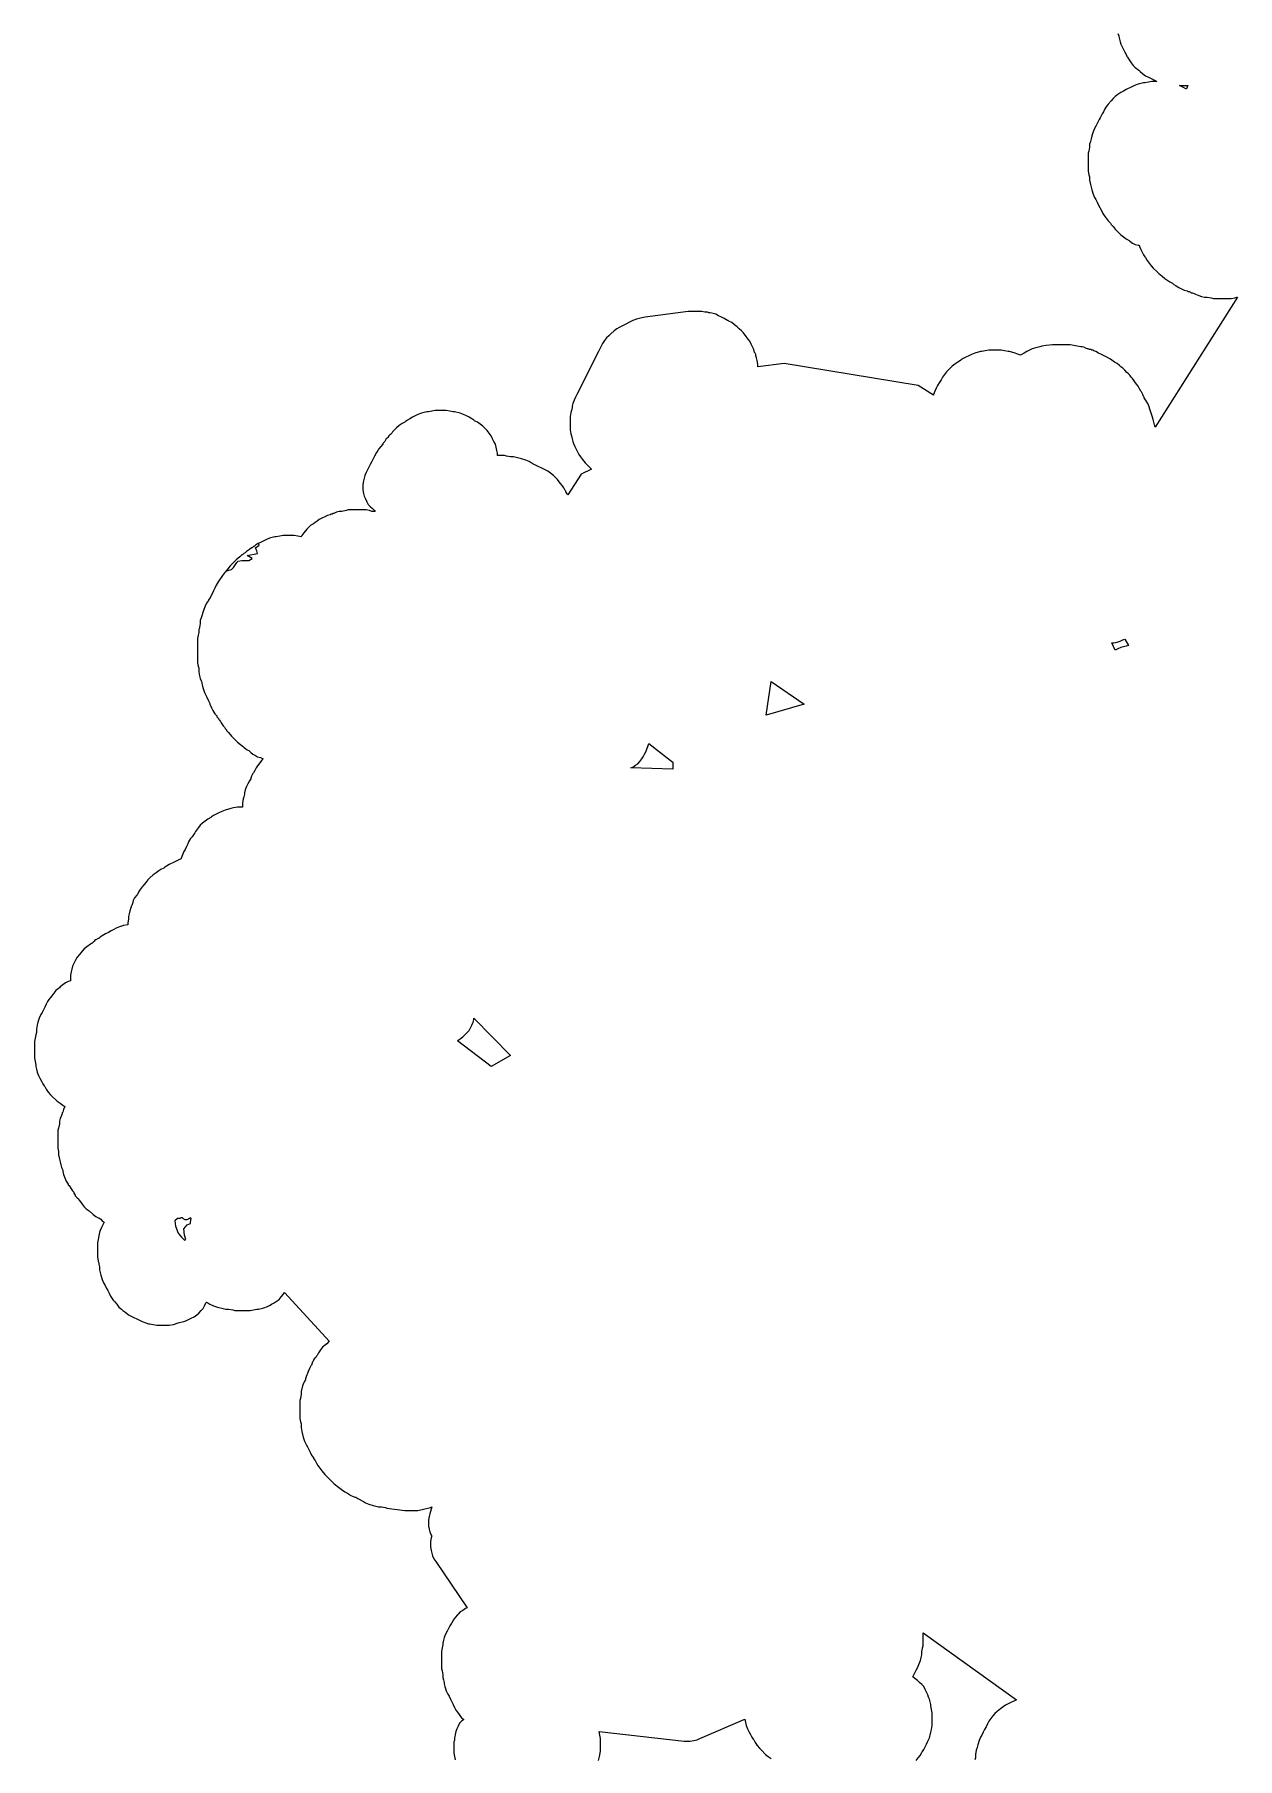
# Model space of a CAD drawing. Header units: metres. Extents: x 0 to 1325, y -1 to 773.
# Drawn here: x 49.46 to 66.87, y 114.94 to 139.88 of the extents above; entities that cross this region are included whole.
import ezdxf

# ---------------------------------------------------------------- set-up
doc = ezdxf.new("R2010")
doc.units = ezdxf.units.M

msp = doc.modelspace()

# ---------------------------------------------------------------- linework, layer by layer
at = {"layer": 'CUT'}
for points in [[(65.14, 139.888), (65.15, 139.858), (65.15, 139.848), (65.16, 139.808), (65.17, 139.768), (65.18, 139.738), (65.2, 139.698), (65.22, 139.658), (65.24, 139.618), (65.27, 139.568), (65.27, 139.558), (65.28, 139.548), (65.3, 139.508), (65.33, 139.468), (65.36, 139.428), (65.39, 139.398), (65.44, 139.358), (65.45, 139.348), (65.46, 139.338), (65.5, 139.308), (65.54, 139.278), (65.58, 139.258), (65.62, 139.238), (65.66, 139.218), (65.7, 139.198), (65.67, 139.198), (65.63, 139.198), (65.58, 139.188), (65.53, 139.178), (65.51, 139.178), (65.47, 139.168), (65.43, 139.158), (65.38, 139.138), (65.34, 139.118), (65.26, 139.078), (65.22, 139.058), (65.18, 139.038), (65.14, 139.008), (65.1, 138.978), (65.07, 138.948), (65.04, 138.918), (65, 138.868), (64.97, 138.828), (64.95, 138.798), (64.93, 138.758), (64.91, 138.728), (64.88, 138.668), (64.87, 138.648), (64.86, 138.628), (64.84, 138.588), (64.82, 138.548), (64.8, 138.518), (64.78, 138.468), (64.76, 138.408), (64.75, 138.368), (64.74, 138.328), (64.73, 138.288), (64.73, 138.248), (64.72, 138.188), (64.71, 138.158), (64.71, 138.118), (64.71, 137.938), (64.71, 137.898), (64.72, 137.848), (64.73, 137.818), (64.73, 137.798), (64.73, 137.768), (64.74, 137.708), (64.75, 137.668), (64.76, 137.628), (64.78, 137.568), (64.8, 137.518), (64.82, 137.488), (64.84, 137.448), (64.86, 137.408), (64.9, 137.328), (64.92, 137.288), (64.94, 137.258), (64.97, 137.218), (65, 137.178), (65.03, 137.148), (65.04, 137.128), (65.05, 137.118), (65.06, 137.108), (65.07, 137.098), (65.1, 137.058), (65.15, 137.008), (65.18, 136.978), (65.22, 136.948), (65.26, 136.918), (65.3, 136.898), (65.31, 136.888), (65.35, 136.858), (65.39, 136.838), (65.43, 136.828), (65.44, 136.828), (65.45, 136.818), (65.45, 136.808), (65.47, 136.768), (65.49, 136.728), (65.51, 136.688), (65.53, 136.658), (65.54, 136.648), (65.56, 136.608), (65.59, 136.568), (65.62, 136.528), (65.65, 136.498), (65.7, 136.448), (65.73, 136.418), (65.78, 136.378), (65.82, 136.348), (65.86, 136.318), (65.89, 136.298), (65.91, 136.288), (65.93, 136.278), (65.95, 136.258), (65.98, 136.238), (66.02, 136.218), (66.06, 136.198), (66.1, 136.178), (66.14, 136.168), (66.15, 136.158), (66.16, 136.158), (66.17, 136.158), (66.19, 136.148), (66.2, 136.138), (66.22, 136.138), (66.24, 136.128), (66.26, 136.118), (66.31, 136.098), (66.35, 136.088), (66.39, 136.078), (66.43, 136.078), (66.49, 136.068), (66.52, 136.058), (66.56, 136.058), (66.74, 136.058), (66.78, 136.058), (66.83, 136.068), (66.86, 136.078), (66.87, 136.078), (65.68, 134.198), (65.67, 134.228), (65.66, 134.268), (65.65, 134.308), (65.64, 134.338), (65.61, 134.428), (65.6, 134.458), (65.59, 134.488), (65.57, 134.538), (65.55, 134.578), (65.52, 134.618), (65.52, 134.628), (65.51, 134.638), (65.5, 134.668), (65.48, 134.708), (65.47, 134.718), (65.45, 134.748), (65.43, 134.788), (65.41, 134.818), (65.35, 134.898), (65.33, 134.918), (65.31, 134.948), (65.3, 134.958), (65.29, 134.968), (65.27, 134.988), (65.24, 135.018), (65.21, 135.048), (65.18, 135.068), (65.17, 135.078), (65.16, 135.088), (65.13, 135.118), (65.09, 135.138), (65.03, 135.178), (64.98, 135.208), (64.94, 135.228), (64.9, 135.248), (64.86, 135.268), (64.82, 135.288), (64.79, 135.298), (64.78, 135.308), (64.77, 135.308), (64.76, 135.308), (64.75, 135.318), (64.74, 135.318), (64.73, 135.318), (64.71, 135.328), (64.7, 135.328), (64.67, 135.338), (64.66, 135.348), (64.62, 135.358), (64.6, 135.358), (64.55, 135.368), (64.5, 135.378), (64.45, 135.388), (64.41, 135.388), (64.24, 135.388), (64.19, 135.388), (64.1, 135.378), (64.04, 135.368), (64.01, 135.358), (63.97, 135.348), (63.93, 135.338), (63.9, 135.328), (63.86, 135.308), (63.82, 135.288), (63.78, 135.268), (63.73, 135.238), (63.7, 135.248), (63.65, 135.268), (63.57, 135.288), (63.55, 135.288), (63.5, 135.298), (63.45, 135.308), (63.41, 135.308), (63.31, 135.308), (63.27, 135.308), (63.22, 135.298), (63.17, 135.288), (63.15, 135.288), (63.07, 135.268), (63.02, 135.248), (62.98, 135.228), (62.94, 135.208), (62.9, 135.188), (62.87, 135.168), (62.86, 135.158), (62.82, 135.138), (62.78, 135.108), (62.74, 135.078), (62.71, 135.048), (62.69, 135.028), (62.66, 134.998), (62.63, 134.958), (62.6, 134.918), (62.58, 134.878), (62.57, 134.868), (62.55, 134.838), (62.53, 134.798), (62.51, 134.758), (62.49, 134.718), (62.47, 134.668), (62.47, 134.658), (62.25, 134.798), (60.31, 135.118), (59.93, 135.068), (59.93, 135.108), (59.92, 135.158), (59.91, 135.198), (59.9, 135.228), (59.9, 135.238), (59.9, 135.248), (59.89, 135.268), (59.88, 135.278), (59.87, 135.318), (59.85, 135.358), (59.83, 135.398), (59.81, 135.438), (59.79, 135.468), (59.76, 135.508), (59.72, 135.558), (59.69, 135.588), (59.66, 135.618), (59.63, 135.648), (59.59, 135.678), (59.55, 135.708), (59.51, 135.728), (59.5, 135.738), (59.49, 135.738), (59.44, 135.768), (59.4, 135.788), (59.36, 135.808), (59.32, 135.828), (59.28, 135.838), (59.24, 135.848), (59.22, 135.848), (59.2, 135.858), (59.18, 135.858), (59.16, 135.858), (59.12, 135.868), (59.07, 135.868), (58.98, 135.868), (58.92, 135.868), (58.3, 135.788), (58.25, 135.778), (58.17, 135.758), (58.12, 135.738), (58.08, 135.718), (58, 135.678), (57.96, 135.658), (57.92, 135.638), (57.89, 135.618), (57.85, 135.588), (57.8, 135.548), (57.77, 135.518), (57.74, 135.488), (57.71, 135.448), (57.68, 135.408), (57.66, 135.368), (57.64, 135.328), (57.62, 135.288), (57.31, 134.668), (57.29, 134.628), (57.27, 134.588), (57.25, 134.538), (57.24, 134.498), (57.24, 134.478), (57.23, 134.438), (57.22, 134.408), (57.21, 134.348), (57.21, 134.298), (57.21, 134.208), (57.21, 134.158), (57.22, 134.098), (57.23, 134.068), (57.24, 134.028), (57.25, 133.988), (57.26, 133.958), (57.28, 133.918), (57.3, 133.878), (57.32, 133.838), (57.34, 133.798), (57.36, 133.768), (57.39, 133.728), (57.43, 133.678), (57.52, 133.588), (57.37, 133.518), (57.18, 133.218), (57.15, 133.258), (57.15, 133.268), (57.14, 133.278), (57.12, 133.318), (57.1, 133.348), (57.07, 133.388), (57.03, 133.438), (57, 133.468), (56.97, 133.498), (56.93, 133.528), (56.89, 133.558), (56.85, 133.578), (56.69, 133.658), (56.65, 133.678), (56.62, 133.698), (56.57, 133.718), (56.51, 133.738), (56.39, 133.768), (56.35, 133.768), (56.29, 133.778), (56.26, 133.788), (56.22, 133.788), (56.16, 133.788), (56.16, 133.818), (56.15, 133.858), (56.14, 133.908), (56.13, 133.948), (56.11, 133.988), (56.09, 134.028), (56.07, 134.068), (56.04, 134.108), (56.01, 134.148), (55.98, 134.178), (55.95, 134.208), (55.91, 134.238), (55.87, 134.268), (55.83, 134.288), (55.82, 134.298), (55.79, 134.318), (55.75, 134.338), (55.71, 134.358), (55.67, 134.378), (55.62, 134.398), (55.54, 134.418), (55.52, 134.418), (55.47, 134.428), (55.42, 134.438), (55.38, 134.438), (55.3, 134.438), (55.26, 134.438), (55.21, 134.428), (55.16, 134.418), (55.14, 134.418), (55.06, 134.398), (55.01, 134.378), (54.97, 134.358), (54.93, 134.338), (54.89, 134.318), (54.86, 134.298), (54.83, 134.278), (54.82, 134.268), (54.78, 134.248), (54.74, 134.218), (54.7, 134.188), (54.64, 134.128), (54.63, 134.108), (54.61, 134.088), (54.6, 134.078), (54.59, 134.068), (54.58, 134.058), (54.58, 134.048), (54.55, 134.028), (54.54, 134.008), (54.53, 133.988), (54.5, 133.958), (54.5, 133.948), (54.47, 133.918), (54.44, 133.878), (54.43, 133.858), (54.41, 133.828), (54.38, 133.778), (54.36, 133.738), (54.34, 133.698), (54.32, 133.658), (54.3, 133.618), (54.28, 133.578), (54.26, 133.538), (54.24, 133.498), (54.23, 133.458), (54.22, 133.418), (54.21, 133.368), (54.21, 133.328), (54.21, 133.288), (54.22, 133.238), (54.23, 133.198), (54.25, 133.158), (54.27, 133.118), (54.29, 133.078), (54.32, 133.048), (54.35, 133.018), (54.38, 132.988), (54.39, 132.978), (54.36, 132.978), (54.34, 132.978), (54.31, 132.988), (54.26, 132.998), (54.22, 132.998), (54.04, 132.998), (54, 132.998), (53.97, 132.988), (53.91, 132.978), (53.87, 132.978), (53.83, 132.968), (53.79, 132.948), (53.78, 132.948), (53.77, 132.938), (53.75, 132.938), (53.74, 132.928), (53.7, 132.918), (53.66, 132.898), (53.62, 132.878), (53.58, 132.858), (53.55, 132.838), (53.52, 132.818), (53.5, 132.798), (53.46, 132.778), (53.43, 132.748), (53.4, 132.718), (53.36, 132.668), (53.33, 132.628), (53.32, 132.608), (53.27, 132.618), (53.22, 132.628), (53.18, 132.628), (53.1, 132.628), (53.06, 132.628), (53.01, 132.618), (52.96, 132.608), (52.94, 132.608), (52.86, 132.588), (52.81, 132.568), (52.77, 132.548), (52.73, 132.528), (52.69, 132.508), (52.66, 132.488), (52.64, 132.468), (52.63, 132.468), (52.62, 132.458), (52.61, 132.448), (52.6, 132.448), (52.57, 132.428), (52.53, 132.398), (52.51, 132.378), (52.49, 132.368), (52.48, 132.358), (52.47, 132.348), (52.46, 132.348), (52.43, 132.318), (52.38, 132.278), (52.29, 132.188), (52.26, 132.148), (52.22, 132.098), (52.21, 132.088), (52.18, 132.048), (52.15, 132.008), (52.14, 131.988), (52.12, 131.958), (52.09, 131.908), (52.07, 131.868), (52.05, 131.828), (52.01, 131.748), (51.99, 131.708), (51.98, 131.698), (51.98, 131.688), (51.95, 131.648), (51.93, 131.608), (51.91, 131.558), (51.9, 131.528), (51.88, 131.468), (51.87, 131.438), (51.86, 131.398), (51.86, 131.358), (51.85, 131.298), (51.85, 131.288), (51.84, 131.268), (51.84, 131.238), (51.84, 131.228), (51.83, 131.188), (51.82, 131.138), (51.82, 131.098), (51.82, 130.838), (51.82, 130.788), (51.83, 130.738), (51.84, 130.708), (51.84, 130.698), (51.84, 130.658), (51.85, 130.598), (51.86, 130.558), (51.87, 130.528), (51.88, 130.508), (51.88, 130.498), (51.88, 130.488), (51.89, 130.448), (51.9, 130.418), (51.91, 130.388), (51.92, 130.358), (51.95, 130.298), (51.98, 130.238), (51.99, 130.218), (52, 130.198), (52, 130.188), (52.02, 130.138), (52.04, 130.098), (52.07, 130.048), (52.1, 130.018), (52.1, 130.008), (52.11, 129.998), (52.13, 129.978), (52.13, 129.968), (52.14, 129.958), (52.15, 129.938), (52.16, 129.918), (52.19, 129.878), (52.21, 129.858), (52.22, 129.838), (52.23, 129.828), (52.24, 129.818), (52.24, 129.808), (52.27, 129.778), (52.31, 129.728), (52.34, 129.698), (52.4, 129.638), (52.44, 129.608), (52.49, 129.568), (52.5, 129.558), (52.54, 129.528), (52.56, 129.518), (52.57, 129.508), (52.59, 129.488), (52.62, 129.468), (52.66, 129.448), (52.69, 129.428), (52.73, 129.418), (52.77, 129.398), (52.75, 129.378), (52.69, 129.298), (52.67, 129.268), (52.65, 129.228), (52.63, 129.198), (52.62, 129.188), (52.6, 129.148), (52.59, 129.118), (52.59, 129.108), (52.57, 129.078), (52.55, 129.038), (52.53, 128.998), (52.51, 128.948), (52.5, 128.908), (52.5, 128.888), (52.49, 128.848), (52.48, 128.818), (52.47, 128.758), (52.47, 128.708), (52.47, 128.698), (52.45, 128.698), (52.4, 128.698), (52.34, 128.688), (52.3, 128.678), (52.22, 128.658), (52.17, 128.638), (52.13, 128.618), (52.09, 128.598), (52.05, 128.578), (52.02, 128.558), (52.01, 128.548), (51.97, 128.528), (51.93, 128.498), (51.89, 128.468), (51.86, 128.438), (51.82, 128.388), (51.79, 128.348), (51.78, 128.328), (51.76, 128.298), (51.74, 128.268), (51.72, 128.248), (51.69, 128.198), (51.68, 128.168), (51.66, 128.128), (51.64, 128.088), (51.62, 128.058), (51.6, 128.008), (51.58, 127.948), (51.57, 127.948), (51.53, 127.928), (51.49, 127.908), (51.41, 127.868), (51.37, 127.848), (51.34, 127.828), (51.33, 127.818), (51.29, 127.798), (51.26, 127.778), (51.22, 127.748), (51.18, 127.718), (51.13, 127.678), (51.1, 127.648), (51.07, 127.608), (51.03, 127.558), (51.02, 127.548), (50.99, 127.508), (50.97, 127.478), (50.95, 127.438), (50.94, 127.428), (50.91, 127.388), (50.89, 127.348), (50.88, 127.308), (50.87, 127.278), (50.86, 127.268), (50.86, 127.248), (50.85, 127.238), (50.85, 127.228), (50.84, 127.198), (50.83, 127.158), (50.82, 127.118), (50.82, 127.078), (50.81, 127.028), (50.81, 126.998), (50.75, 126.988), (50.69, 126.968), (50.64, 126.948), (50.61, 126.928), (50.57, 126.908), (50.53, 126.888), (50.49, 126.868), (50.44, 126.838), (50.41, 126.818), (50.39, 126.798), (50.38, 126.798), (50.35, 126.778), (50.34, 126.778), (50.32, 126.758), (50.31, 126.748), (50.29, 126.728), (50.28, 126.728), (50.27, 126.718), (50.22, 126.678), (50.18, 126.648), (50.15, 126.618), (50.11, 126.568), (50.08, 126.528), (50.06, 126.498), (50.04, 126.458), (50.03, 126.438), (50.01, 126.398), (50, 126.358), (49.99, 126.318), (49.98, 126.268), (49.98, 126.228), (49.98, 126.188), (49.95, 126.178), (49.91, 126.158), (49.87, 126.128), (49.83, 126.098), (49.82, 126.088), (49.81, 126.078), (49.77, 126.048), (49.74, 126.008), (49.71, 125.968), (49.69, 125.948), (49.67, 125.918), (49.65, 125.888), (49.63, 125.848), (49.61, 125.808), (49.59, 125.768), (49.57, 125.728), (49.55, 125.698), (49.53, 125.648), (49.51, 125.588), (49.5, 125.548), (49.49, 125.488), (49.49, 125.458), (49.49, 125.438), (49.48, 125.408), (49.47, 125.358), (49.46, 125.308), (49.46, 125.268), (49.46, 125.108), (49.46, 125.068), (49.47, 125.018), (49.48, 124.968), (49.48, 124.948), (49.49, 124.908), (49.5, 124.868), (49.52, 124.818), (49.54, 124.778), (49.56, 124.738), (49.58, 124.698), (49.6, 124.668), (49.61, 124.658), (49.63, 124.618), (49.66, 124.578), (49.69, 124.538), (49.72, 124.508), (49.77, 124.468), (49.78, 124.458), (49.79, 124.448), (49.83, 124.418), (49.87, 124.388), (49.9, 124.368), (49.88, 124.328), (49.87, 124.288), (49.86, 124.278), (49.86, 124.258), (49.85, 124.248), (49.85, 124.238), (49.83, 124.198), (49.82, 124.158), (49.82, 124.118), (49.81, 124.058), (49.8, 124.028), (49.8, 123.988), (49.8, 123.808), (49.8, 123.768), (49.81, 123.718), (49.81, 123.668), (49.82, 123.608), (49.83, 123.568), (49.84, 123.528), (49.85, 123.488), (49.87, 123.448), (49.87, 123.438), (49.87, 123.428), (49.88, 123.388), (49.9, 123.338), (49.92, 123.288), (49.95, 123.248), (49.95, 123.238), (49.96, 123.228), (49.99, 123.178), (50.01, 123.148), (50.03, 123.128), (50.03, 123.118), (50.05, 123.088), (50.05, 123.078), (50.07, 123.058), (50.08, 123.048), (50.1, 123.028), (50.1, 123.018), (50.11, 123.008), (50.15, 122.958), (50.18, 122.918), (50.21, 122.888), (50.25, 122.858), (50.3, 122.818), (50.31, 122.808), (50.35, 122.778), (50.38, 122.758), (50.39, 122.758), (50.42, 122.738), (50.44, 122.718), (50.47, 122.698), (50.45, 122.658), (50.43, 122.618), (50.41, 122.578), (50.4, 122.548), (50.39, 122.498), (50.38, 122.448), (50.37, 122.398), (50.37, 122.358), (50.37, 122.238), (50.37, 122.188), (50.38, 122.138), (50.38, 122.128), (50.39, 122.108), (50.39, 122.088), (50.4, 122.048), (50.4, 122.008), (50.42, 121.928), (50.44, 121.868), (50.46, 121.818), (50.48, 121.788), (50.5, 121.748), (50.52, 121.708), (50.54, 121.668), (50.56, 121.628), (50.58, 121.598), (50.6, 121.568), (50.62, 121.548), (50.65, 121.508), (50.68, 121.468), (50.72, 121.438), (50.73, 121.428), (50.74, 121.418), (50.78, 121.388), (50.82, 121.358), (50.86, 121.338), (50.98, 121.278), (51.02, 121.258), (51.07, 121.238), (51.11, 121.228), (51.13, 121.228), (51.18, 121.218), (51.23, 121.208), (51.27, 121.208), (51.36, 121.208), (51.41, 121.208), (51.47, 121.218), (51.54, 121.238), (51.58, 121.248), (51.62, 121.258), (51.65, 121.268), (51.69, 121.288), (51.73, 121.308), (51.77, 121.328), (51.81, 121.358), (51.84, 121.378), (51.87, 121.418), (51.9, 121.448), (51.92, 121.488), (51.94, 121.528), (51.95, 121.538), (51.97, 121.528), (52, 121.508), (52.05, 121.488), (52.11, 121.468), (52.19, 121.448), (52.23, 121.438), (52.27, 121.438), (52.33, 121.428), (52.36, 121.418), (52.4, 121.418), (52.54, 121.418), (52.58, 121.418), (52.63, 121.428), (52.68, 121.438), (52.7, 121.438), (52.74, 121.448), (52.78, 121.458), (52.83, 121.478), (52.87, 121.498), (52.89, 121.508), (52.93, 121.528), (52.97, 121.558), (53, 121.578), (53.03, 121.618), (53.06, 121.648), (53.08, 121.678), (53.73, 120.968), (53.72, 120.968), (53.69, 120.938), (53.65, 120.908), (53.63, 120.888), (53.6, 120.848), (53.57, 120.808), (53.55, 120.768), (53.54, 120.758), (53.53, 120.738), (53.51, 120.718), (53.49, 120.678), (53.48, 120.668), (53.48, 120.658), (53.47, 120.628), (53.46, 120.618), (53.44, 120.578), (53.42, 120.538), (53.41, 120.508), (53.4, 120.488), (53.4, 120.478), (53.39, 120.468), (53.39, 120.448), (53.38, 120.438), (53.38, 120.428), (53.38, 120.418), (53.37, 120.398), (53.37, 120.388), (53.36, 120.378), (53.34, 120.328), (53.32, 120.248), (53.32, 120.208), (53.31, 120.148), (53.3, 120.118), (53.3, 120.078), (53.3, 119.898), (53.3, 119.858), (53.31, 119.808), (53.32, 119.778), (53.32, 119.758), (53.32, 119.728), (53.33, 119.668), (53.35, 119.588), (53.37, 119.528), (53.39, 119.478), (53.41, 119.448), (53.43, 119.408), (53.45, 119.368), (53.47, 119.328), (53.5, 119.288), (53.5, 119.278), (53.52, 119.248), (53.54, 119.208), (53.56, 119.178), (53.59, 119.138), (53.62, 119.098), (53.66, 119.048), (53.69, 119.018), (53.76, 118.948), (53.79, 118.918), (53.84, 118.878), (53.92, 118.818), (53.95, 118.798), (53.99, 118.778), (54.02, 118.758), (54.03, 118.748), (54.07, 118.728), (54.1, 118.718), (54.11, 118.718), (54.14, 118.698), (54.22, 118.658), (54.25, 118.638), (54.3, 118.618), (54.36, 118.598), (54.44, 118.578), (54.48, 118.578), (54.54, 118.568), (54.56, 118.558), (54.82, 118.528), (54.87, 118.528), (54.96, 118.528), (55.01, 118.528), (55.07, 118.538), (55.19, 118.568), (55.21, 118.578), (55.18, 118.478), (55.17, 118.438), (55.16, 118.388), (55.16, 118.348), (55.16, 118.298), (55.17, 118.258), (55.18, 118.218), (55.2, 118.168), (55.21, 118.158), (55.2, 118.128), (55.19, 118.078), (55.19, 118.038), (55.19, 117.998), (55.2, 117.948), (55.21, 117.908), (55.22, 117.868), (55.24, 117.828), (55.27, 117.788), (55.72, 117.118), (55.7, 117.108), (55.66, 117.078), (55.62, 117.058), (55.59, 117.028), (55.58, 117.018), (55.55, 116.978), (55.52, 116.938), (55.5, 116.898), (55.49, 116.888), (55.47, 116.858), (55.45, 116.818), (55.43, 116.778), (55.41, 116.738), (55.39, 116.688), (55.38, 116.648), (55.37, 116.608), (55.37, 116.588), (55.36, 116.538), (55.35, 116.488), (55.35, 116.448), (55.35, 116.278), (55.35, 116.238), (55.36, 116.208), (55.37, 116.148), (55.37, 116.108), (55.38, 116.078), (55.39, 116.038), (55.39, 116.018), (55.4, 115.978), (55.42, 115.918), (55.44, 115.868), (55.46, 115.838), (55.48, 115.798), (55.5, 115.758), (55.52, 115.718), (55.54, 115.678), (55.56, 115.638), (55.58, 115.608), (55.64, 115.528), (55.67, 115.508), (55.67, 115.498), (55.64, 115.478), (55.61, 115.448), (55.59, 115.408), (55.57, 115.368), (55.56, 115.328), (55.55, 115.288), (55.55, 115.278), (55.54, 115.238), (55.54, 115.228), (55.54, 115.198), (55.53, 115.178), (55.53, 115.138), (55.53, 115.058), (55.53, 115.018), (55.54, 114.968), (55.55, 114.918)], [(62.22, 114.908), (62.25, 114.948), (62.28, 114.988), (62.3, 115.028), (62.31, 115.038), (62.33, 115.068), (62.35, 115.108), (62.37, 115.148), (62.39, 115.188), (62.41, 115.238), (62.42, 115.278), (62.43, 115.318), (62.44, 115.358), (62.45, 115.418), (62.45, 115.468), (62.45, 115.558), (62.45, 115.598), (62.44, 115.648), (62.43, 115.698), (62.43, 115.718), (62.42, 115.758), (62.41, 115.798), (62.4, 115.828), (62.39, 115.858), (62.37, 115.898), (62.35, 115.938), (62.33, 115.978), (62.3, 116.008), (62.27, 116.038), (62.24, 116.068), (62.2, 116.098), (62.17, 116.118), (62.18, 116.138), (62.2, 116.178), (62.22, 116.218), (62.24, 116.248), (62.26, 116.298), (62.28, 116.358), (62.29, 116.398), (62.3, 116.438), (62.3, 116.478), (62.31, 116.538), (62.32, 116.568), (62.32, 116.608), (62.32, 116.698), (62.32, 116.738), (62.32, 116.758), (63.67, 115.788), (63.55, 115.728), (63.51, 115.708), (63.48, 115.688), (63.44, 115.658), (63.39, 115.618), (63.36, 115.588), (63.33, 115.558), (63.3, 115.518), (63.27, 115.478), (63.25, 115.438), (63.23, 115.398), (63.21, 115.358), (63.19, 115.318), (63.17, 115.278), (63.15, 115.248), (63.13, 115.198), (63.11, 115.138), (63.1, 115.098), (63.09, 115.058), (63.08, 114.998), (63.08, 114.968), (63.08, 114.958), (63.08, 114.948), (63.07, 114.918)], [(57.62, 114.908), (57.63, 114.948), (57.64, 114.988), (57.65, 115.048), (57.65, 115.098), (57.65, 115.188), (57.65, 115.228), (57.64, 115.278), (57.63, 115.328), (58.86, 115.188), (58.91, 115.188), (58.95, 115.188), (59, 115.198), (59.05, 115.208), (59.09, 115.228), (59.74, 115.508), (59.75, 115.458), (59.76, 115.418), (59.78, 115.368), (59.8, 115.328), (59.82, 115.288), (59.84, 115.248), (59.86, 115.218), (59.87, 115.208), (59.89, 115.168), (59.92, 115.128), (59.95, 115.088), (59.98, 115.058), (60.04, 114.998), (60.08, 114.968), (60.12, 114.938)]]:
    msp.add_lwpolyline(points, dxfattribs=at)
for points in [[(66.12, 139.088), (66.09, 139.108), (66.05, 139.128), (66.03, 139.138), (66.15, 139.138), (66.13, 139.088), (66.12, 139.088)], [(65.1, 130.968), (65.05, 131.078), (65.08, 131.078), (65.13, 131.088), (65.17, 131.098), (65.21, 131.118), (65.24, 131.128), (65.29, 131.038), (65.26, 131.028), (65.22, 131.018), (65.18, 131.008), (65.14, 130.988), (65.1, 130.968)], [(60.12, 130.518), (60.6, 130.188), (60.05, 130.028), (60.12, 130.518)], [(58.25, 129.398), (58.27, 129.428), (58.29, 129.468), (58.31, 129.508), (58.35, 129.618), (58.66, 129.378), (58.7, 129.348), (58.7, 129.338), (58.7, 129.298), (58.7, 129.258), (58.7, 129.248), (58.09, 129.268), (58.12, 129.278), (58.16, 129.308), (58.19, 129.328), (58.22, 129.358), (58.25, 129.398)], [(55.66, 125.378), (55.69, 125.408), (55.72, 125.438), (55.75, 125.468), (55.77, 125.508), (55.79, 125.548), (55.81, 125.588), (55.82, 125.628), (55.82, 125.648), (56.35, 125.108), (56.07, 124.948), (55.58, 125.318), (55.59, 125.328), (55.62, 125.348), (55.66, 125.378)]]:
    msp.add_lwpolyline(points, close=True, dxfattribs=at)
at = {"layer": 'SCORE'}
for points in [[(52.69, 132.368), (52.68, 132.408), (52.67, 132.428), (52.66, 132.448), (52.71, 132.488), (52.7, 132.518), (52.69, 132.508), (52.66, 132.488), (52.64, 132.468), (52.63, 132.468), (52.62, 132.458), (52.61, 132.448), (52.6, 132.448), (52.57, 132.428), (52.53, 132.398), (52.51, 132.378), (52.49, 132.368), (52.48, 132.358), (52.47, 132.348), (52.46, 132.348), (52.43, 132.318), (52.38, 132.278), (52.29, 132.188), (52.26, 132.148), (52.24, 132.118), (52.31, 132.138), (52.34, 132.168), (52.39, 132.238), (52.41, 132.258), (52.46, 132.268), (52.56, 132.268), (52.61, 132.298), (52.54, 132.338), (52.69, 132.368)], [(51.53, 122.748), (51.49, 122.718), (51.5, 122.638), (51.54, 122.538), (51.59, 122.478), (51.63, 122.438), (51.65, 122.448), (51.63, 122.508), (51.62, 122.598), (51.67, 122.658), (51.72, 122.678), (51.72, 122.698), (51.73, 122.748), (51.72, 122.758), (51.69, 122.738), (51.66, 122.728), (51.64, 122.728), (51.62, 122.738), (51.6, 122.758), (51.58, 122.758), (51.57, 122.748), (51.53, 122.748)]]:
    msp.add_lwpolyline(points, dxfattribs=at)

doc.saveas('drawing.dxf')
